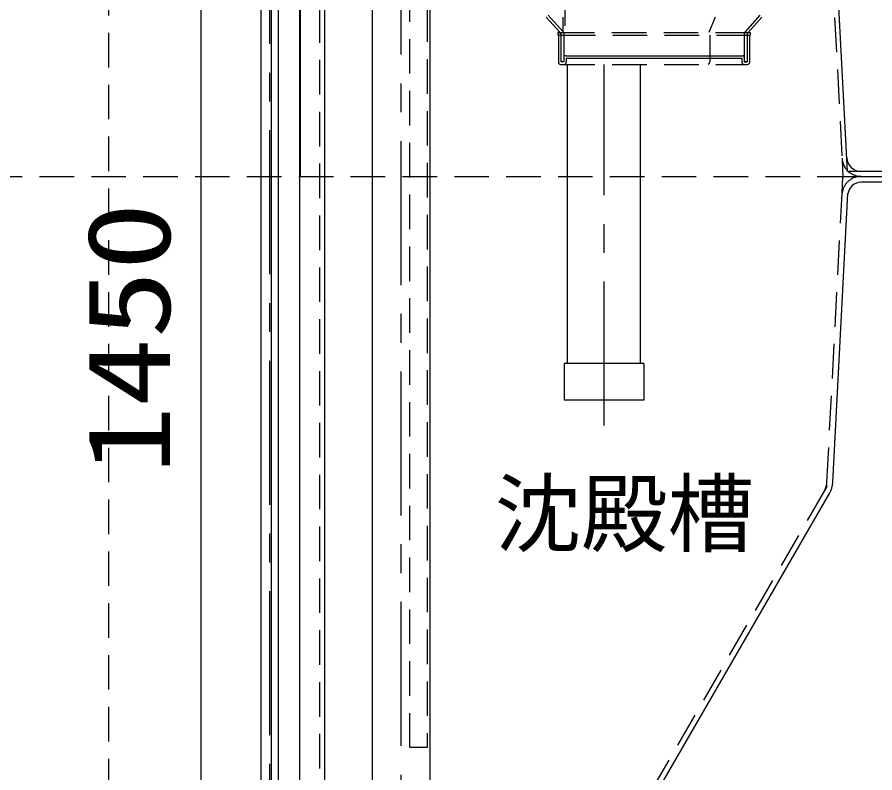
# Model space of a CAD drawing. Units: millimetres, scale not verified. Extents: x -22013 to 8910, y -6308 to 6308.
# Drawn here: x -4592 to -3699, y -3253 to -2466 of the extents above; entities that cross this region are included whole.
import ezdxf
from ezdxf.enums import TextEntityAlignment as Align

# ---------------------------------------------------------------- set-up
doc = ezdxf.new("R2010")
doc.units = ezdxf.units.MM
doc.header["$LTSCALE"] = 30
for name, pattern in [('CHAIN1', [8, 5, -1, 1, -1]), ('DASHED1', [1.8, 1.2, -0.6]), ('DOUBLE_CHAIN1', [8.8, 5, -1, 0.6, -0.6, 0.6, -1])]:
    doc.linetypes.add(name, pattern=pattern)
for name, color, linetype, lineweight in [('0-1_空気管', 3, 'Continuous', 25), ('0-2_09', 3, 'Continuous', 25), ('0-3_製作', 5, 'Continuous', 25), ('0-4_躯体', 3, 'Continuous', 25), ('0-5_文字', 3, 'Continuous', 25), ('0-9_水管', 3, 'Continuous', 25), ('0-A_0A', 3, 'Continuous', 25), ('0-C_07', 3, 'Continuous', 25), ('1-6_00クル-フ-6寸法', 132, 'Continuous', 25)]:
    doc.layers.add(name, color=color, linetype=linetype, lineweight=lineweight)
doc.styles.add('ＭＳ ゴシック', font='')
doc.styles.get('ＭＳ ゴシック').set_extended_font_data('MS Gothic')

msp = doc.modelspace()

# ---------------------------------------------------------------- linework, layer by layer
at = {"layer": '0-1_空気管', "linetype": 'DASHED1'}
for p, q in [((-4277.33, -1754.82), (-4277.33, -3471.67)), ((-6351.04, -2632.08), (-3713.6, -2632.08)), ((-4272.34, -2632.08), (-4272.34, -3475.08)), ((-3713.35, -2632.08), (-3644.33, -2632.08)), ((-3749.02, -2950.39), (-3733.24, -2649.44)), ((-3751.67, -2959.35), (-3991.69, -3375.08))]:
    msp.add_line(p, q, dxfattribs=at)
at = {"layer": '0-1_空気管'}
for p, q in [((-4272.34, -1754.82), (-4272.34, -3474.08)), ((-4297.95, -3524.08), (-4297.95, -2070.73)), ((-4297.33, -2632.08), (-4297.33, -2070.49)), ((-3713.35, -2632.08), (-3644.33, -2632.08)), ((-3644.33, -2638.08), (-3713.35, -2638.08)), ((-3743.02, -2950.71), (-3727.25, -2649.76)), ((-3986.5, -3378.08), (-3746.47, -2962.35))]:
    msp.add_line(p, q, dxfattribs=at)
at = {"layer": '0-1_空気管', "linetype": 'DOUBLE_CHAIN1'}
for p, q in [((-3733.24, -2614.72), (-3732.34, -2632.08)), ((-3733.24, -2649.44), (-3732.34, -2632.08)), ((-3749.27, -2955.19), (-3751.67, -2959.35)), ((-3749.27, -2955.19), (-3749.02, -2950.39))]:
    msp.add_line(p, q, dxfattribs=at)
at = {"layer": '0-1_空気管'}
msp.add_lwpolyline([(-4327.33, -3524.85), (-4327.33, -1743.64), (-4282.07, -1744.82)], dxfattribs=at)
at = {"layer": '0-1_空気管', "linetype": 'DASHED1'}
for centre, start, end in [((-3713.35, -2612.08), 183, 270), ((-3713.35, -2652.08), 90, 172.444)]:
    msp.add_arc(centre, 20, start, end, dxfattribs=at)
at = {"layer": '0-1_空気管'}
for centre, radius, start, end in [((-3713.35, -2612.08), 15, 183, 270), ((-3713.35, -2652.08), 14, 90, 172.444), ((-3768.99, -2949.35), 20, 330, 357), ((-3768.99, -2949.35), 26, 330, 357)]:
    msp.add_arc(centre, radius, start, end, dxfattribs=at)
at = {"layer": '0-2_09', "linetype": 'DASHED1'}
msp.add_line((-3752.31, -2251.03), (-3732.34, -2632.08), dxfattribs=at)
at = {"layer": '0-2_09'}
msp.add_line((-3732.34, -2632.08), (-3644.34, -2632.08), dxfattribs=at)
msp.add_lwpolyline([(-3644.34, -2632.08), (-3644.34, -2627.08), (-3727.59, -2627.08), (-3747.31, -2250.77)], dxfattribs=at)
at = {"layer": '0-3_製作', "color": 3, "linetype": 'CHAIN1'}
msp.add_line((-3981.09, -2891.71), (-3981.09, -2515.38), dxfattribs=at)
at = {"layer": '0-4_躯体', "linetype": 'CHAIN1'}
for p, q in [((-4329.33, -3454.06), (-4329.33, -1755.58)), ((-4192.33, -3465.27), (-4192.33, -1823.4))]:
    msp.add_line(p, q, dxfattribs=at)
at = {"layer": '0-4_躯体', "linetype": 'DASHED1'}
msp.add_line((-4183.33, -3227.08), (-4183.33, -2024.08), dxfattribs=at)
at = {"layer": '0-4_躯体'}
for p, q in [((-4222.33, -3327.08), (-4222.33, -2045.08)), ((-4162.33, -3327.08), (-4162.33, -2045.08)), ((-4338.33, -3389.08), (-4338.33, -2105.08)), ((-4320.33, -3389.08), (-4320.33, -2105.08))]:
    msp.add_line(p, q, dxfattribs=at)
at = {"layer": '0-4_躯体', "linetype": 'DASHED1'}
msp.add_lwpolyline([(-4165.33, -2024.08), (-4165.33, -3227.08), (-4183.33, -3227.08)], dxfattribs=at)
at = {"layer": '0-9_水管'}
msp.add_line((-4022.01, -2335.36), (-4022.01, -2475.36), dxfattribs=at)
at = {"layer": '0-A_0A'}
for p, q in [((-4039.29, -2464.22), (-4023.86, -2481.37)), ((-3818.89, -2464.22), (-3834.32, -2481.37)), ((-4041.52, -2466.23), (-4026.99, -2482.38)), ((-3816.66, -2466.23), (-3831.19, -2482.38)), ((-4029.09, -2482.38), (-4029.09, -2484.88)), ((-3829.09, -2482.38), (-3829.09, -2484.88)), ((-4028.59, -2484.88), (-4028.59, -2513.38)), ((-4026.09, -2483.38), (-4026.09, -2512.88)), ((-4023.09, -2483.38), (-4023.09, -2512.88)), ((-3871.05, -2484.88), (-3871.05, -2512.88)), ((-3835.09, -2483.38), (-3835.09, -2512.88)), ((-3832.09, -2484.38), (-3832.09, -2512.88)), ((-3829.59, -2484.88), (-3829.59, -2513.38)), ((-4021.09, -2506.38), (-3837.09, -2506.38)), ((-4020.59, -2508.88), (-3837.59, -2508.88)), ((-4020.59, -2508.88), (-4020.59, -2513.38)), ((-3837.59, -2508.88), (-3837.59, -2513.38)), ((-4026.09, -2512.38), (-4023.09, -2512.38)), ((-4023.09, -2512.88), (-4026.09, -2512.88)), ((-4019.09, -2827.08), (-4019.09, -2515.07)), ((-3943.09, -2827.08), (-3943.09, -2515.38)), ((-3835.09, -2512.38), (-3832.09, -2512.38)), ((-3835.09, -2512.88), (-3832.09, -2512.88)), ((-3939.59, -2827.08), (-4022.59, -2827.08)), ((-4022.59, -2827.08), (-4022.59, -2865.08)), ((-3939.59, -2827.08), (-3939.59, -2865.08)), ((-3939.59, -2865.08), (-4022.59, -2865.08))]:
    msp.add_line(p, q, dxfattribs=at)
at = {"layer": '0-A_0A', "linetype": 'DASHED1'}
for p, q in [((-4024.09, -2466.31), (-4024.09, -2482.38)), ((-3865.3, -2466.31), (-3871.96, -2482.38)), ((-4026.99, -2482.38), (-4029.09, -2482.38)), ((-4026.09, -2484.88), (-4029.09, -2484.88)), ((-4026.59, -2515.38), (-3831.59, -2515.38))]:
    msp.add_line(p, q, dxfattribs=at)
for points in [[(-4026.99, -2482.38), (-3831.19, -2482.38), (-3829.09, -2482.38)], [(-4026.09, -2484.88), (-3832.09, -2484.88), (-3829.09, -2484.88)]]:
    msp.add_lwpolyline(points, dxfattribs=at)
for centre, radius, end in [((-4028.09, -2484.38), 2, 90), ((-4026.09, -2483.38), 3, 41.987)]:
    msp.add_arc(centre, radius, 0, end, dxfattribs=at)
at = {"layer": '0-A_0A'}
for centre, radius, start, end in [((-3832.09, -2483.38), 3, 138.013, 180), ((-3830.09, -2484.38), 2, 90, 180), ((-4021.09, -2508.38), 2, 90, 180), ((-3837.09, -2508.38), 2, 0, 90), ((-4026.59, -2513.38), 2, 180, 270), ((-4022.59, -2513.38), 2, 270, 0), ((-3873.55, -2512.88), 2.5, 293.622, 0), ((-3835.59, -2513.38), 2, 180, 270), ((-3831.59, -2513.38), 2, 270, 0)]:
    msp.add_arc(centre, radius, start, end, dxfattribs=at)
at = {"layer": '0-C_07', "linetype": 'DASHED1'}
msp.add_line((-4497.33, -1294.63), (-4497.33, -3562.1), dxfattribs=at)
at = {"layer": '1-6_00クル-フ-6寸法', "color": 4}
msp.add_line((-4401.19, -2075.08), (-4401.19, -3524.84), dxfattribs=at)

# ---------------------------------------------------------------- texts
at = {"layer": '0-5_文字', "color": 4, "style": 'ＭＳ ゴシック'}
msp.add_text('沈殿槽', height=65.98, dxfattribs=at).set_placement((-4095.03, -3036.01), align=Align.BOTTOM_LEFT)
at = {"layer": '1-6_00クル-フ-6寸法', "color": 3, "style": 'ＭＳ ゴシック', "width": 1.2}
msp.add_text('1450', height=86.66, rotation=90, dxfattribs=at).set_placement((-4407.04, -2942.25), align=Align.BOTTOM_LEFT)

doc.saveas('drawing.dxf')
